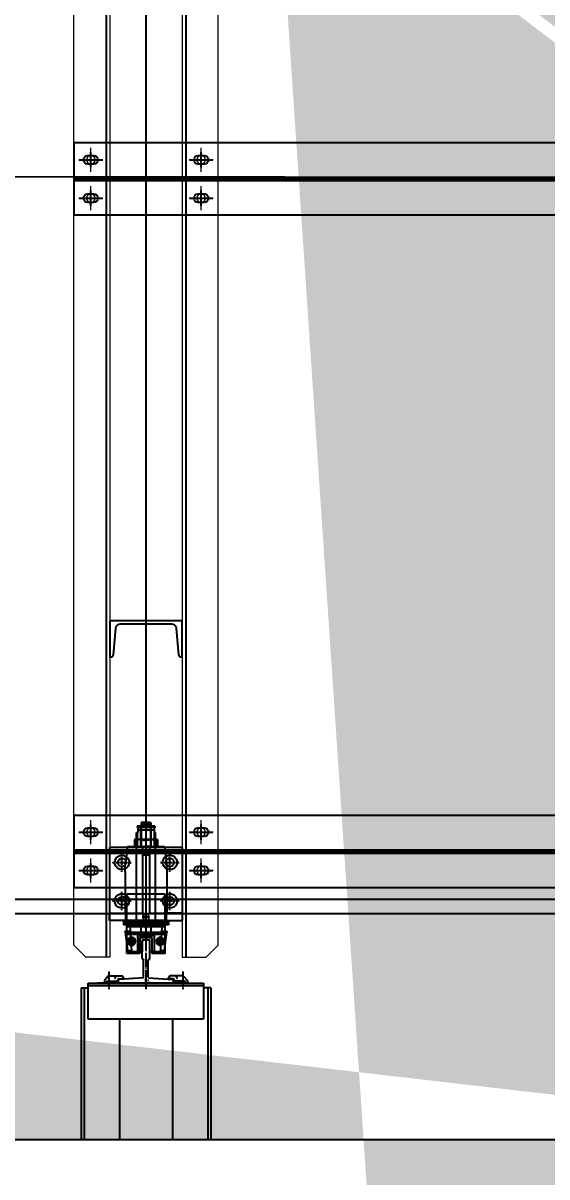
# Model space of a CAD drawing. Header units: millimetres. Extents: x 2370 to 266135, y -585395 to 33485.
# Drawn here: x 102355 to 104537, y 10693 to 15498 of the extents above; entities that cross this region are included whole.
import ezdxf
from ezdxf.lldxf.tags import DXFTag

# ---------------------------------------------------------------- set-up
doc = ezdxf.new("R2010")
doc.units = ezdxf.units.MM
for name, pattern in [('CEN', [35, 30, -2, 1, -2]), ('DASHDOT', [18.5, 12, -3, 0.5, -3]), ('DASHSPACE', [30, 12, -18])]:
    doc.linetypes.add(name, pattern=pattern)
doc.layers.add('0해치', color=253, linetype='Continuous', lineweight=9)
for name, color, linetype in [('1', 1, 'CENTER2'), ('15', 15, 'Continuous'), ('2', 1, 'CENTER'), ('CEN', 1, 'CEN'), ('지상3층 평면도$0$A-ST-CONC', 2, 'Continuous'), ('히든선', 2, 'HIDDEN')]:
    doc.layers.add(name, color=color, linetype=linetype)
doc.styles.get("Standard").update_dxf_attribs({"font": 'NanumGothicBold.ttf'})
tags = doc.linetypes.add('CENTER', pattern=[2, 1.25, -0.25, 0.25, -0.25]).pattern_tags.tags
tags[10:11] = [DXFTag(74, 4), DXFTag(75, 0), DXFTag(340, '0'), DXFTag(46, 1.0), DXFTag(50, 0.0), DXFTag(44, 0.0), DXFTag(45, 0.0)]
tags[8:9] = [DXFTag(74, 4), DXFTag(75, 0), DXFTag(340, '0'), DXFTag(46, 1.0), DXFTag(50, 0.0), DXFTag(44, 0.0), DXFTag(45, 0.0)]
tags[6:7] = [DXFTag(74, 4), DXFTag(75, 0), DXFTag(340, '0'), DXFTag(46, 1.0), DXFTag(50, 0.0), DXFTag(44, 0.0), DXFTag(45, 0.0)]
tags[4:5] = [DXFTag(74, 4), DXFTag(75, 0), DXFTag(340, '0'), DXFTag(46, 1.0), DXFTag(50, 0.0), DXFTag(44, 0.0), DXFTag(45, 0.0)]
tags = doc.linetypes.add('CENTER2', pattern=[1.125, 0.75, -0.125, 0.125, -0.125]).pattern_tags.tags
tags[10:11] = [DXFTag(74, 4), DXFTag(75, 0), DXFTag(340, '0'), DXFTag(46, 1.0), DXFTag(50, 0.0), DXFTag(44, 0.0), DXFTag(45, 0.0)]
tags[8:9] = [DXFTag(74, 4), DXFTag(75, 0), DXFTag(340, '0'), DXFTag(46, 1.0), DXFTag(50, 0.0), DXFTag(44, 0.0), DXFTag(45, 0.0)]
tags[6:7] = [DXFTag(74, 4), DXFTag(75, 0), DXFTag(340, '0'), DXFTag(46, 1.0), DXFTag(50, 0.0), DXFTag(44, 0.0), DXFTag(45, 0.0)]
tags[4:5] = [DXFTag(74, 4), DXFTag(75, 0), DXFTag(340, '0'), DXFTag(46, 1.0), DXFTag(50, 0.0), DXFTag(44, 0.0), DXFTag(45, 0.0)]
tags = doc.linetypes.add('DASHED', pattern=[0.75, 0.5, -0.25]).pattern_tags.tags
tags[6:7] = [DXFTag(74, 4), DXFTag(75, 0), DXFTag(340, '0'), DXFTag(46, 1.0), DXFTag(50, 0.0), DXFTag(44, 0.0), DXFTag(45, 0.0)]
tags[4:5] = [DXFTag(74, 4), DXFTag(75, 0), DXFTag(340, '0'), DXFTag(46, 1.0), DXFTag(50, 0.0), DXFTag(44, 0.0), DXFTag(45, 0.0)]
tags = doc.linetypes.add('HIDDEN', pattern=[0.375, 0.25, -0.125]).pattern_tags.tags
tags[6:7] = [DXFTag(74, 4), DXFTag(75, 0), DXFTag(340, '0'), DXFTag(46, 1.0), DXFTag(50, 0.0), DXFTag(44, 0.0), DXFTag(45, 0.0)]
tags[4:5] = [DXFTag(74, 4), DXFTag(75, 0), DXFTag(340, '0'), DXFTag(46, 1.0), DXFTag(50, 0.0), DXFTag(44, 0.0), DXFTag(45, 0.0)]
doc.dimstyles.new('DIM-A-002-평면', dxfattribs={"dimscale": 230, "dimtxt": 1, "dimasz": 0.4, "dimexe": 0.2, "dimexo": 0.3, "dimgap": 0.4, "dimtad": 1, "dimdec": 0, "dimtxsty": 'Standard', "dimcen": 0, "dimclrd": 15, "dimclre": 15, "dimclrt": 3, "dimadec": 0, "dimazin": 0, "dimtfac": 1, "dimtix": 1, "dimtmove": 0, "dimatfit": 0, "dimfxl": 1, "dimarcsym": 0})

# ---------------------------------------------------------------- blocks, each defined once
blk = doc.blocks.new('R1823')
for p, q in [((-8, 51), (-8, 88)), ((7, 89), (-7, 89)), ((8, 51), (8, 88)), ((-4.8, 12.4), (-4.8, 47.7)), ((4.7, 12.4), (4.7, 47.7)), ((-86.5, 3.9), (-86.5, 0)), ((-78.4, 14), (-85.8, 5.9)), ((-82.5, 1), (-82.5, 0)), ((-79.5, 4), (-60.5, 4)), ((-76.2, 15), (-51.4, 15)), ((-63.5, 13), (-63.5, 11.9)), ((-58.5, 7), (-58.5, 6)), ((-58.5, 5.6), (-58.5, 5.7)), ((-57, 0), (-57, 5.7)), ((-56.5, 9), (-46.4, 9)), ((-6.1, 10.9), (-55.6, 7.2)), ((-46.4, 10), (-46.4, 9)), ((6.1, 10.9), (55.6, 7.2)), ((46.4, 10), (46.4, 9)), ((56.5, 9), (46.4, 9)), ((76.2, 15), (51.4, 15)), ((57, 0), (57, 5.7)), ((58.5, 7), (58.5, 6)), ((58.5, 5.6), (58.5, 5.7)), ((79.5, 4), (60.5, 4)), ((63.5, 13), (63.5, 11.9)), ((78.4, 14), (85.8, 5.9)), ((82.5, 1), (82.5, 0)), ((86.5, 3.9), (86.5, 0)), ((-88.2, 0), (-100.3, 0)), ((88.2, 0), (-88.2, 0)), ((88.2, 0), (100.3, 0))]:
    blk.add_line(p, q)
for centre, radius, start, end in [((-7, 88), 1, 90, 180), ((7, 88), 1, 0, 90), ((-6.4, 51), 1.62, 180, 270), ((-6.4, 47.7), 1.62, 0, 90), ((6.4, 47.7), 1.62, 90, 180), ((6.4, 51), 1.62, 270, 0), ((-83.5, 3.9), 3.01, 138.0128, 180), ((-79.5, 1), 3.01, 90, 180), ((-76.2, 12), 3.01, 90, 138.0128), ((-65.5, 11.9), 2.01, 270, 0), ((-61.5, 13), 2.01, 90, 180), ((-60.5, 6), 2.01, 270, 0), ((-56.5, 7), 2.01, 90, 180), ((-55.5, 5.7), 1.5, 95.5055, 180), ((-51.4, 12), 3.01, 0, 90), ((-48.4, 10), 2.01, 0, 90), ((-6.3, 12.4), 1.5, 275.5055, 0), ((6.3, 12.4), 1.5, 180, 264.4945), ((48.4, 10), 2.01, 90, 180), ((51.4, 12), 3.01, 90, 180), ((55.5, 5.7), 1.5, 0, 84.4945), ((56.5, 7), 2.01, 0, 90), ((60.5, 6), 2.01, 180, 270), ((61.5, 13), 2.01, 0, 90), ((65.5, 11.9), 2.01, 180, 270), ((76.2, 12), 3.01, 41.9872, 90), ((79.5, 1), 3.01, 0, 90), ((83.5, 3.9), 3.01, 0, 41.9872)]:
    blk.add_arc(centre, radius, start, end)
at = {"layer": 'CEN'}
for p, q in [((0, 97.1), (0, -13)), ((-77, 24), (-77, -13)), ((77, 24), (77, -13))]:
    blk.add_line(p, q, dxfattribs=at)
at = {"layer": '1', "insert": (-4.5, 8), "char_height": 5, "width": 6.052, "attachment_point": 1}
blk.add_mtext('18K', dxfattribs=at)
blk = doc.blocks.new('43242342')
at = {"color": 1, "linetype": 'CENTER2', "lineweight": 18}
for p, q in [((17347.2, 134586.7), (17347.2, 134636.7)), ((17577.2, 134586.7), (17577.2, 134636.7)), ((17322.2, 134611.7), (17372.2, 134611.7)), ((17602.2, 134611.7), (17552.2, 134611.7)), ((17347.2, 134506.7), (17347.2, 134556.7)), ((17577.2, 134506.7), (17577.2, 134556.7)), ((17322.2, 134531.7), (17372.2, 134531.7)), ((17602.2, 134531.7), (17552.2, 134531.7)), ((17347.2, 133186.7), (17347.2, 133236.7)), ((17577.2, 133186.7), (17577.2, 133236.7)), ((17322.2, 133211.7), (17372.2, 133211.7)), ((17602.2, 133211.7), (17552.2, 133211.7)), ((17347.2, 133106.7), (17347.2, 133156.7)), ((17577.2, 133106.7), (17577.2, 133156.7)), ((17322.2, 133131.7), (17372.2, 133131.7)), ((17602.2, 133131.7), (17552.2, 133131.7))]:
    blk.add_line(p, q, dxfattribs=at)
at = {"lineweight": 18}
for points in [[(17387.2, 136191.7), (17387.2, 132951.7), (17337.2, 132951.7), (17312.2, 132976.7), (17312.2, 136166.7), (17337.2, 136191.7)], [(17537.2, 136191.7), (17537.2, 132951.7), (17587.2, 132951.7), (17612.2, 132976.7), (17612.2, 136166.7), (17587.2, 136191.7)]]:
    blk.add_lwpolyline(points, close=True, dxfattribs=at)
blk.add_lwpolyline([(17537.2, 133651.7), (17537.2, 133576.7), (17534.8, 133576.7, -0.388879), (17529.8, 133581.2), (17525, 133636, 0.388879), (17515.1, 133645.2), (17409.4, 133645.2, 0.388879), (17399.4, 133636), (17394.6, 133581.2, -0.388879), (17389.6, 133576.7), (17387.2, 133576.7), (17387.2, 133651.7), (17537.2, 133651.7)], format="xyb")
for centre in [(17347.2, 134611.7), (17577.2, 134611.7), (17347.2, 134531.7), (17577.2, 134531.7), (17347.2, 133211.7), (17577.2, 133211.7), (17347.2, 133131.7), (17577.2, 133131.7)]:
    blk.add_circle(centre, 9, dxfattribs=at)
at = {"layer": '히든선'}
for p, q in [((17379.2, 136191.7), (17379.2, 132951.7)), ((17545.2, 136191.7), (17545.2, 132951.7))]:
    blk.add_line(p, q, dxfattribs=at)
blk = doc.blocks.new('w3')
blk.add_lwpolyline([(87947.5, -10626.3), (90347.5, -10626.3), (90347.5, -10776.3), (87947.5, -10776.3)], close=True)
for points in [[(87988.5, -10652.3), (87976.5, -10652.3, 1), (87976.5, -10670.3), (87988.5, -10670.3, 1)], [(88218.5, -10652.3), (88206.5, -10652.3, 1), (88206.5, -10670.3), (88218.5, -10670.3, 1)], [(90076.5, -10652.3), (90088.5, -10652.3, -1), (90088.5, -10670.3), (90076.5, -10670.3, -1)], [(90306.5, -10652.3), (90318.5, -10652.3, -1), (90318.5, -10670.3), (90306.5, -10670.3, -1)], [(87988.5, -10732.3), (87976.5, -10732.3, 1), (87976.5, -10750.3), (87988.5, -10750.3, 1)], [(88218.5, -10732.3), (88206.5, -10732.3, 1), (88206.5, -10750.3), (88218.5, -10750.3, 1)], [(90076.5, -10732.3), (90088.5, -10732.3, -1), (90088.5, -10750.3), (90076.5, -10750.3, -1)], [(90306.5, -10732.3), (90318.5, -10732.3, -1), (90318.5, -10750.3), (90306.5, -10750.3, -1)]]:
    blk.add_lwpolyline(points, format="xyb", close=True)
at = {"layer": '1'}
for p, q in [((87958.4, -10661.3), (88006.7, -10661.3)), ((87982.5, -10645.6), (87982.5, -10677.1)), ((88188.4, -10661.3), (88236.7, -10661.3)), ((88212.5, -10645.6), (88212.5, -10677.1)), ((90106.7, -10661.3), (90058.4, -10661.3)), ((90082.5, -10645.6), (90082.5, -10677.1)), ((90336.7, -10661.3), (90288.4, -10661.3)), ((90312.5, -10645.6), (90312.5, -10677.1)), ((87947.5, -10701.3), (90347.5, -10701.3)), ((87982.5, -10725.6), (87982.5, -10757.1)), ((88212.5, -10725.6), (88212.5, -10757.1)), ((90082.5, -10725.6), (90082.5, -10757.1)), ((90312.5, -10725.6), (90312.5, -10757.1)), ((87958.4, -10741.3), (88006.7, -10741.3)), ((88188.4, -10741.3), (88236.7, -10741.3)), ((90106.7, -10741.3), (90058.4, -10741.3)), ((90336.7, -10741.3), (90288.4, -10741.3))]:
    blk.add_line(p, q, dxfattribs=at)
at = {"layer": '2'}
for p, q in [((87947.5, -10697.8), (90347.5, -10697.8)), ((87947.5, -10704.8), (90347.5, -10704.8))]:
    blk.add_line(p, q, dxfattribs=at)
blk = doc.blocks.new('5')
at = {"color": 4}
for p, q in [((20992.4, -152440.8), (21129.4, -152440.8)), ((21129.4, -152592.8), (20992.4, -152592.8))]:
    blk.add_line(p, q, dxfattribs=at)
at = {"color": 4, "ltscale": 0.186874}
blk.add_line((20992.4, -152478.2), (20992.4, -152440.8), dxfattribs=at)
at = {"color": 1, "linetype": 'DASHDOT', "ltscale": 0.195}
for p, q in [((21023.9, -152447.3), (21023.9, -152486.3)), ((21103.9, -152447.3), (21103.9, -152486.3)), ((21043.4, -152466.8), (21004.4, -152466.8)), ((21123.4, -152466.8), (21084.4, -152466.8)), ((21023.9, -152547.3), (21023.9, -152586.3)), ((21103.9, -152547.3), (21103.9, -152586.3)), ((21043.4, -152566.8), (21004.4, -152566.8)), ((21123.4, -152566.8), (21084.4, -152566.8))]:
    blk.add_line(p, q, dxfattribs=at)
at = {"color": 4, "ltscale": 0.168319}
for p, q in [((21129.4, -152440.8), (21129.4, -152474.5)), ((21144.4, -152474.5), (21144.4, -152440.8)), ((21129.4, -152592.8), (21129.4, -152559.2)), ((21144.4, -152559.2), (21144.4, -152592.8))]:
    blk.add_line(p, q, dxfattribs=at)
at = {"color": 4, "ltscale": 0.075}
for p, q in [((21144.4, -152440.8), (21129.4, -152440.8)), ((21129.4, -152474.5), (21144.4, -152474.5)), ((21129.4, -152474.5), (21144.4, -152474.5)), ((20976.4, -152496.8), (20961.4, -152496.8)), ((20976.4, -152498.8), (20961.4, -152498.8)), ((20976.4, -152534.8), (20961.4, -152534.8)), ((20976.4, -152536.8), (20961.4, -152536.8)), ((21129.4, -152559.2), (21144.4, -152559.2)), ((21129.4, -152559.2), (21144.4, -152559.2)), ((21144.4, -152592.8), (21129.4, -152592.8))]:
    blk.add_line(p, q, dxfattribs=at)
at = {"color": 4, "ltscale": 0.139299}
for p, q in [((20991.4, -152478.3), (21019, -152474.9)), ((20991.4, -152555.3), (21019, -152558.8))]:
    blk.add_line(p, q, dxfattribs=at)
at = {"color": 4, "ltscale": 0.284789}
blk.add_line((20991.4, -152535.3), (20991.4, -152478.3), dxfattribs=at)
at = {"color": 4, "linetype": 'DASHED', "ltscale": 0.155626}
blk.add_line((20992.4, -152509.3), (20992.4, -152478.2), dxfattribs=at)
at = {"color": 4, "ltscale": 0.427742}
for p, q in [((21043.8, -152473.3), (21129.4, -152473.3)), ((21043.8, -152560.3), (21129.4, -152560.3))]:
    blk.add_line(p, q, dxfattribs=at)
at = {"color": 4, "ltscale": 0.4}
for p, q in [((21089.9, -152556.8), (21089.9, -152476.8)), ((21173.7, -152556.8), (21173.7, -152476.8))]:
    blk.add_line(p, q, dxfattribs=at)
at = {"color": 4, "ltscale": 0.419}
for p, q in [((21173.7, -152476.8), (21089.9, -152476.8)), ((21173.7, -152556.8), (21089.9, -152556.8))]:
    blk.add_line(p, q, dxfattribs=at)
at = {"color": 4, "linetype": 'DASHED', "ltscale": 0.113225}
for p, q in [((21129.4, -152473.3), (21129.4, -152496)), ((21144.4, -152496), (21144.4, -152473.3))]:
    blk.add_line(p, q, dxfattribs=at)
at = {"color": 4, "ltscale": 6.10352e-06}
for p, q in [((21129.4, -152474.5), (21129.4, -152474.5)), ((21144.4, -152474.5), (21144.4, -152474.5)), ((21129.4, -152559.2), (21129.4, -152559.2)), ((21144.4, -152559.2), (21144.4, -152559.2))]:
    blk.add_line(p, q, dxfattribs=at)
at = {"color": 4, "ltscale": 0.01}
for p, q in [((21144.4, -152473.3), (21146.4, -152473.3)), ((21144.4, -152560.3), (21146.4, -152560.3))]:
    blk.add_line(p, q, dxfattribs=at)
at = {"color": 4, "ltscale": 0.0075}
for p, q in [((21146.4, -152469.8), (21147.9, -152469.8)), ((21147.9, -152469.8), (21149.4, -152469.8)), ((21149.4, -152469.8), (21150.9, -152469.8)), ((21150.9, -152469.8), (21152.4, -152469.8)), ((21152.4, -152469.8), (21153.9, -152469.8)), ((21146.4, -152563.8), (21147.9, -152563.8)), ((21147.9, -152563.8), (21149.4, -152563.8)), ((21149.4, -152563.8), (21150.9, -152563.8)), ((21150.9, -152563.8), (21152.4, -152563.8)), ((21152.4, -152563.8), (21153.9, -152563.8))]:
    blk.add_line(p, q, dxfattribs=at)
at = {"color": 4, "ltscale": 0.035}
for p, q in [((21146.4, -152476.8), (21146.4, -152469.8)), ((21147.9, -152476.8), (21147.9, -152469.8)), ((21147.9, -152476.8), (21147.9, -152469.8)), ((21149.4, -152476.8), (21149.4, -152469.8)), ((21149.4, -152476.8), (21149.4, -152469.8)), ((21150.9, -152476.8), (21150.9, -152469.8)), ((21150.9, -152476.8), (21150.9, -152469.8)), ((21152.4, -152476.8), (21152.4, -152469.8)), ((21152.4, -152476.8), (21152.4, -152469.8)), ((21153.9, -152476.8), (21153.9, -152469.8)), ((20941.4, -152506.8), (20948.4, -152506.8)), ((20941.4, -152526.8), (20948.4, -152526.8)), ((21146.4, -152563.8), (21146.4, -152556.8)), ((21147.9, -152563.8), (21147.9, -152556.8)), ((21147.9, -152563.8), (21147.9, -152556.8)), ((21149.4, -152563.8), (21149.4, -152556.8)), ((21149.4, -152563.8), (21149.4, -152556.8)), ((21150.9, -152563.8), (21150.9, -152556.8)), ((21150.9, -152563.8), (21150.9, -152556.8)), ((21152.4, -152563.8), (21152.4, -152556.8)), ((21152.4, -152563.8), (21152.4, -152556.8)), ((21153.9, -152563.8), (21153.9, -152556.8))]:
    blk.add_line(p, q, dxfattribs=at)
at = {"color": 4, "ltscale": 0.0175}
for p, q in [((21146.4, -152476.8), (21146.4, -152473.3)), ((21168.9, -152473.3), (21168.9, -152476.8)), ((21146.4, -152560.3), (21146.4, -152556.8)), ((21168.9, -152556.8), (21168.9, -152560.3))]:
    blk.add_line(p, q, dxfattribs=at)
at = {"color": 4, "linetype": 'DASHED', "ltscale": 0.17}
for p, q in [((21146.4, -152510.8), (21146.4, -152476.8)), ((21146.4, -152510.8), (21146.4, -152476.8)), ((21147.9, -152510.8), (21147.9, -152476.8)), ((21147.9, -152510.8), (21147.9, -152476.8)), ((21149.4, -152510.8), (21149.4, -152476.8)), ((21149.4, -152510.8), (21149.4, -152476.8)), ((21150.9, -152510.8), (21150.9, -152476.8)), ((21150.9, -152510.8), (21150.9, -152476.8)), ((21152.4, -152510.8), (21152.4, -152476.8)), ((21152.4, -152510.8), (21152.4, -152476.8)), ((21175.9, -152499.8), (21209.9, -152499.8)), ((21175.9, -152499.8), (21175.9, -152533.8)), ((21209.9, -152499.8), (21175.9, -152499.8)), ((21175.9, -152499.8), (21175.9, -152533.8)), ((21146.4, -152556.8), (21146.4, -152522.8)), ((21147.9, -152556.8), (21147.9, -152522.8)), ((21147.9, -152556.8), (21147.9, -152522.8)), ((21149.4, -152556.8), (21149.4, -152522.8)), ((21149.4, -152556.8), (21149.4, -152522.8)), ((21150.9, -152556.8), (21150.9, -152522.8)), ((21150.9, -152556.8), (21150.9, -152522.8)), ((21152.4, -152556.8), (21152.4, -152522.8)), ((21152.4, -152556.8), (21152.4, -152522.8)), ((21175.9, -152533.8), (21209.9, -152533.8)), ((21175.9, -152533.8), (21209.9, -152533.8))]:
    blk.add_line(p, q, dxfattribs=at)
at = {"color": 4, "linetype": 'DASHED', "ltscale": 0.170419}
for p, q in [((21153.9, -152510.9), (21153.9, -152476.8)), ((21153.9, -152556.8), (21153.9, -152522.8))]:
    blk.add_line(p, q, dxfattribs=at)
at = {"color": 4, "linetype": 'DASHED', "ltscale": 0.001619}
for p, q in [((21153.9, -152483.3), (21154.2, -152483.4)), ((21153.9, -152550.3), (21154.2, -152550.3))]:
    blk.add_line(p, q, dxfattribs=at)
at = {"color": 4, "linetype": 'DASHED', "ltscale": 0.13792}
for p, q in [((21153.9, -152510.9), (21153.9, -152483.3)), ((21153.9, -152550.3), (21153.9, -152522.8))]:
    blk.add_line(p, q, dxfattribs=at)
at = {"color": 4, "linetype": 'DASHED', "ltscale": 0.063295}
for p, q in [((21154.2, -152483.4), (21166.9, -152484.2)), ((21154.2, -152550.3), (21166.9, -152549.5))]:
    blk.add_line(p, q, dxfattribs=at)
at = {"color": 4, "linetype": 'DASHED', "ltscale": 0.4}
for p, q in [((21157.9, -152556.8), (21157.9, -152476.8)), ((21168.9, -152476.8), (21168.9, -152556.8)), ((21169.9, -152556.8), (21169.9, -152476.8))]:
    blk.add_line(p, q, dxfattribs=at)
at = {"color": 4, "ltscale": 0.018843}
blk.add_line((21166.9, -152473.1), (21166.9, -152476.8), dxfattribs=at)
at = {"color": 4, "ltscale": 0.010301}
for p, q in [((21166.9, -152473.1), (21168.9, -152473.3)), ((21166.9, -152560.6), (21168.9, -152560.3))]:
    blk.add_line(p, q, dxfattribs=at)
at = {"color": 4, "ltscale": 0.018844}
for p, q in [((21166.9, -152473.1), (21166.9, -152476.8)), ((21166.9, -152556.8), (21166.9, -152560.6))]:
    blk.add_line(p, q, dxfattribs=at)
at = {"color": 4, "linetype": 'DASHED', "ltscale": 0.03655}
blk.add_line((21166.9, -152476.8), (21166.9, -152484.2), dxfattribs=at)
at = {"color": 4, "linetype": 'DASHED', "ltscale": 0.036549}
for p, q in [((21166.9, -152476.8), (21166.9, -152484.2)), ((21166.9, -152549.5), (21166.9, -152556.8)), ((21166.9, -152549.5), (21166.9, -152556.8))]:
    blk.add_line(p, q, dxfattribs=at)
at = {"color": 4, "linetype": 'DASHED', "ltscale": 0.092508}
for p, q in [((21166.9, -152484.2), (21185.3, -152485.3)), ((21166.9, -152549.5), (21185.3, -152548.4))]:
    blk.add_line(p, q, dxfattribs=at)
at = {"color": 4, "linetype": 'DASHED', "ltscale": 0.435}
blk.add_line((21168.9, -152473.3), (21168.9, -152560.3), dxfattribs=at)
at = {"color": 4, "ltscale": 0.134146}
blk.add_line((21168.9, -152473.3), (21195.5, -152476.8), dxfattribs=at)
at = {"color": 4, "ltscale": 0.2}
for p, q in [((21213.7, -152476.8), (21173.7, -152476.8)), ((21213.7, -152556.8), (21173.7, -152556.8))]:
    blk.add_line(p, q, dxfattribs=at)
at = {"color": 4, "ltscale": 0.04}
for p, q in [((21183.9, -152479.9), (21179.9, -152486.8)), ((21183.9, -152479.9), (21191.9, -152479.9)), ((21191.9, -152479.9), (21195.9, -152486.8)), ((21183.9, -152493.8), (21179.9, -152486.8)), ((21183.9, -152493.8), (21191.9, -152493.8)), ((21191.9, -152493.8), (21195.9, -152486.8)), ((21183.9, -152539.9), (21179.9, -152546.8)), ((21183.9, -152553.8), (21179.9, -152546.8)), ((21183.9, -152539.9), (21191.9, -152539.9)), ((21183.9, -152553.8), (21191.9, -152553.8)), ((21191.9, -152539.9), (21195.9, -152546.8)), ((21191.9, -152553.8), (21195.9, -152546.8))]:
    blk.add_line(p, q, dxfattribs=at)
at = {"color": 4, "linetype": 'DASHED', "ltscale": 0.01}
for p, q in [((21181.4, -152485.1), (21181.3, -152487.1)), ((21186.9, -152481.8), (21188.9, -152481.8)), ((21194.4, -152485.9), (21194.3, -152487.9)), ((21184.1, -152490.2), (21186.1, -152490.4)), ((21188.9, -152491.8), (21186.9, -152491.8)), ((21189.1, -152490.6), (21191.1, -152490.7)), ((21181.4, -152548.6), (21181.3, -152546.6)), ((21184.1, -152543.4), (21186.1, -152543.3)), ((21188.9, -152541.8), (21186.9, -152541.8)), ((21186.9, -152551.8), (21188.9, -152551.8)), ((21189.1, -152543.1), (21191.1, -152543)), ((21194.4, -152547.8), (21194.3, -152545.8))]:
    blk.add_line(p, q, dxfattribs=at)
at = {"color": 4, "linetype": 'DASHED', "ltscale": 0.009567}
for p, q in [((21184.5, -152485.3), (21186.4, -152485.4)), ((21186.4, -152548.3), (21184.5, -152548.4))]:
    blk.add_line(p, q, dxfattribs=at)
at = {"color": 4, "linetype": 'DASHED', "ltscale": 0.015}
for p, q in [((21189.4, -152485.6), (21186.4, -152485.4)), ((20948.4, -152506.3), (20951.4, -152506.3)), ((21189.1, -152490.6), (21186.1, -152490.4)), ((20943.9, -152511.1), (20946.9, -152511.1)), ((20946.9, -152514.3), (20943.9, -152514.3)), ((20943.9, -152516.8), (20946.9, -152516.8)), ((20943.9, -152516.8), (20946.9, -152516.8)), ((20946.9, -152519.3), (20943.9, -152519.3)), ((20943.9, -152522.6), (20946.9, -152522.6)), ((20948.4, -152527.3), (20951.4, -152527.3)), ((21189.1, -152543.1), (21186.1, -152543.3)), ((21189.4, -152548.1), (21186.4, -152548.3))]:
    blk.add_line(p, q, dxfattribs=at)
at = {"color": 4, "linetype": 'DASHDOT', "ltscale": 0.065}
for p, q in [((21186.9, -152480.3), (21186.9, -152493.3)), ((21188.9, -152480.3), (21188.9, -152493.3)), ((21193.4, -152486.8), (21180.4, -152486.8)), ((21195.4, -152486.8), (21182.4, -152486.8)), ((21193.4, -152546.8), (21180.4, -152546.8)), ((21195.4, -152546.8), (21182.4, -152546.8)), ((21186.9, -152540.3), (21186.9, -152553.3)), ((21188.9, -152540.3), (21188.9, -152553.3))]:
    blk.add_line(p, q, dxfattribs=at)
at = {"color": 4, "linetype": 'DASHDOT', "ltscale": 0.039}
for p, q in [((21187.9, -152482.9), (21187.9, -152490.7)), ((21191.8, -152486.8), (21184, -152486.8)), ((21191.8, -152546.8), (21184, -152546.8)), ((21187.9, -152542.9), (21187.9, -152550.7))]:
    blk.add_line(p, q, dxfattribs=at)
at = {"color": 4, "linetype": 'DASHED', "ltscale": 0.006053}
for p, q in [((21189.4, -152485.6), (21190.6, -152485.6)), ((21190.6, -152548), (21189.4, -152548.1))]:
    blk.add_line(p, q, dxfattribs=at)
at = {"color": 4, "linetype": 'DASHED', "ltscale": 0.081418}
for p, q in [((21190.6, -152485.6), (21206.9, -152486.7)), ((21190.6, -152548), (21206.9, -152547))]:
    blk.add_line(p, q, dxfattribs=at)
at = {"color": 4, "linetype": 'DASHED', "ltscale": 0.057491}
for p, q in [((21195.5, -152476.8), (21206.9, -152478.3)), ((21206.9, -152555.3), (21195.5, -152556.8))]:
    blk.add_line(p, q, dxfattribs=at)
at = {"color": 4, "linetype": 'DASHED', "ltscale": 0.041562}
for p, q in [((21206.9, -152478.3), (21206.9, -152486.7)), ((21206.9, -152547), (21206.9, -152555.3))]:
    blk.add_line(p, q, dxfattribs=at)
at = {"color": 4, "linetype": 'DASHED', "ltscale": 0.1375}
for p, q in [((21209.9, -152504.3), (21209.9, -152476.8)), ((21209.9, -152556.8), (21209.9, -152529.3))]:
    blk.add_line(p, q, dxfattribs=at)
at = {"color": 4, "ltscale": 0.1375}
for p, q in [((21213.7, -152504.3), (21213.7, -152476.8)), ((21213.7, -152556.8), (21213.7, -152529.3))]:
    blk.add_line(p, q, dxfattribs=at)
at = {"color": 4, "ltscale": 0.007071}
for p, q in [((20940.4, -152507.8), (20941.4, -152506.8)), ((20940.4, -152525.8), (20941.4, -152526.8))]:
    blk.add_line(p, q, dxfattribs=at)
at = {"color": 4, "ltscale": 0.066574}
blk.add_line((20940.4, -152521.2), (20940.4, -152507.8), dxfattribs=at)
at = {"color": 4, "linetype": 'DASHED', "ltscale": 0.026029}
for p, q in [((20941.4, -152512.1), (20941.4, -152506.8)), ((20991.4, -152526.8), (20991.4, -152521.6))]:
    blk.add_line(p, q, dxfattribs=at)
at = {"color": 4, "ltscale": 0.073971}
blk.add_line((20941.4, -152521.6), (20941.4, -152506.8), dxfattribs=at)
at = {"color": 4, "ltscale": 0.015}
for p, q in [((20948.4, -152498.3), (20951.4, -152498.3)), ((20961.4, -152496.8), (20961.4, -152499.8)), ((20961.4, -152533.8), (20961.4, -152536.8)), ((20948.4, -152535.3), (20951.4, -152535.3))]:
    blk.add_line(p, q, dxfattribs=at)
at = {"color": 4, "ltscale": 0.185}
for p, q in [((20948.4, -152535.3), (20948.4, -152498.3)), ((20951.4, -152535.3), (20951.4, -152498.3))]:
    blk.add_line(p, q, dxfattribs=at)
at = {"color": 4, "linetype": 'DASHED', "ltscale": 0.215}
for p, q in [((20948.4, -152506.8), (20991.4, -152506.8)), ((20948.4, -152526.8), (20991.4, -152526.8))]:
    blk.add_line(p, q, dxfattribs=at)
at = {"color": 4, "ltscale": 0.17}
for p, q in [((20951.4, -152533.8), (20951.4, -152499.8)), ((20956.4, -152533.8), (20956.4, -152499.8))]:
    blk.add_line(p, q, dxfattribs=at)
at = {"color": 4, "ltscale": 0.05}
for p, q in [((20951.4, -152499.8), (20961.4, -152499.8)), ((20951.4, -152533.8), (20961.4, -152533.8))]:
    blk.add_line(p, q, dxfattribs=at)
at = {"color": 4, "linetype": 'DASHED', "ltscale": 0.2}
for p, q in [((20991.4, -152506.3), (20951.4, -152506.3)), ((20991.4, -152536.8), (20991.4, -152496.8)), ((20991.4, -152527.3), (20951.4, -152527.3))]:
    blk.add_line(p, q, dxfattribs=at)
at = {"color": 4, "linetype": 'DASHED', "ltscale": 0.006017}
for p, q in [((20956.4, -152501), (20956.4, -152499.8)), ((20956.4, -152533.8), (20956.4, -152532.6))]:
    blk.add_line(p, q, dxfattribs=at)
at = {"color": 4, "linetype": 'DASHED', "ltscale": 0.163982}
for p, q in [((20956.4, -152532.6), (20956.4, -152499.8)), ((20956.4, -152533.8), (20956.4, -152501))]:
    blk.add_line(p, q, dxfattribs=at)
at = {"color": 4, "linetype": 'DASHED', "ltscale": 0.15}
for p, q in [((20961.4, -152498.8), (20991.4, -152498.8)), ((20961.4, -152534.8), (20991.4, -152534.8))]:
    blk.add_line(p, q, dxfattribs=at)
at = {"color": 4, "ltscale": 0.010636}
for p, q in [((20976.4, -152493), (20978.5, -152493)), ((20989.3, -152493), (20991.4, -152493)), ((20976.4, -152540.7), (20978.5, -152540.7)), ((20989.3, -152540.7), (20991.4, -152540.7))]:
    blk.add_line(p, q, dxfattribs=at)
at = {"color": 4, "ltscale": 0.059539}
for p, q in [((20976.4, -152504.9), (20976.4, -152493)), ((20991.4, -152504.9), (20991.4, -152493)), ((20976.4, -152540.7), (20976.4, -152528.8)), ((20991.4, -152540.7), (20991.4, -152528.8))]:
    blk.add_line(p, q, dxfattribs=at)
at = {"color": 4, "linetype": 'DASHED', "ltscale": 0.075}
for p, q in [((20976.4, -152496.8), (20991.4, -152496.8)), ((20991.4, -152496.8), (20976.4, -152496.8)), ((20976.4, -152497.8), (20991.4, -152497.8)), ((20991.4, -152498.8), (20976.4, -152498.8)), ((20992.4, -152524.3), (20992.4, -152509.3)), ((20991.4, -152534.8), (20976.4, -152534.8)), ((20976.4, -152535.8), (20991.4, -152535.8)), ((20976.4, -152536.8), (20991.4, -152536.8)), ((20991.4, -152536.8), (20976.4, -152536.8))]:
    blk.add_line(p, q, dxfattribs=at)
at = {"color": 4, "ltscale": 0.119079}
for p, q in [((20976.4, -152528.8), (20976.4, -152504.9)), ((20991.4, -152528.8), (20991.4, -152504.9))]:
    blk.add_line(p, q, dxfattribs=at)
at = {"color": 4, "ltscale": 0.053729}
for p, q in [((20978.5, -152493), (20989.3, -152493)), ((20978.5, -152516.8), (20989.3, -152516.8)), ((20978.5, -152540.7), (20989.3, -152540.7))]:
    blk.add_line(p, q, dxfattribs=at)
at = {"color": 4, "linetype": 'DASHED', "ltscale": 0.073971}
for p, q in [((20991.4, -152521.6), (20991.4, -152506.8)), ((20941.4, -152526.8), (20941.4, -152512.1))]:
    blk.add_line(p, q, dxfattribs=at)
at = {"color": 4, "linetype": 'DASHED'}
for p, q in [((21144.4, -152496.8), (20992.4, -152496.8)), ((21144.4, -152536.8), (20992.4, -152536.8))]:
    blk.add_line(p, q, dxfattribs=at)
at = {"color": 4, "linetype": 'DASHED', "ltscale": 0.0777}
for p, q in [((20992.4, -152509.3), (21007.9, -152509.3)), ((20992.4, -152524.3), (21007.9, -152524.3))]:
    blk.add_line(p, q, dxfattribs=at)
at = {"color": 4, "linetype": 'DASHED', "ltscale": 0.055523}
for p, q in [((21007.9, -152509.3), (21019, -152509.3)), ((21007.9, -152524.3), (21019, -152524.3))]:
    blk.add_line(p, q, dxfattribs=at)
at = {"color": 4, "linetype": 'DASHED', "ltscale": 0.124035}
for p, q in [((21019, -152509.3), (21043.8, -152509.3)), ((21019, -152524.3), (21043.8, -152524.3))]:
    blk.add_line(p, q, dxfattribs=at)
at = {"color": 4, "linetype": 'DASHED', "ltscale": 0.427742}
for p, q in [((21043.8, -152509.3), (21129.4, -152509.3)), ((21043.8, -152524.3), (21129.4, -152524.3))]:
    blk.add_line(p, q, dxfattribs=at)
at = {"color": 4, "linetype": 'DASHED', "ltscale": 0.066775}
blk.add_line((21129.4, -152496), (21129.4, -152509.3), dxfattribs=at)
at = {"color": 4, "linetype": 'DASHDOT', "ltscale": 0.078}
for p, q in [((21136.9, -152509), (21136.9, -152524.6)), ((21152.9, -152509), (21152.9, -152524.6)), ((21144.7, -152516.8), (21129.1, -152516.8)), ((21160.7, -152516.8), (21145.1, -152516.8))]:
    blk.add_line(p, q, dxfattribs=at)
at = {"color": 4, "linetype": 'DASHED', "ltscale": 0.321775}
blk.add_line((21144.4, -152560.3), (21144.4, -152496), dxfattribs=at)
at = {"color": 4, "linetype": 'DASHED', "ltscale": 0.0075}
for p, q in [((21146.4, -152489.3), (21147.9, -152489.3)), ((21147.9, -152489.3), (21149.4, -152489.3)), ((21149.4, -152489.3), (21150.9, -152489.3)), ((21150.9, -152489.3), (21152.4, -152489.3)), ((21152.4, -152489.3), (21153.9, -152489.3)), ((21146.4, -152544.3), (21147.9, -152544.3)), ((21147.9, -152544.3), (21149.4, -152544.3)), ((21149.4, -152544.3), (21150.9, -152544.3)), ((21150.9, -152544.3), (21152.4, -152544.3)), ((21152.4, -152544.3), (21153.9, -152544.3))]:
    blk.add_line(p, q, dxfattribs=at)
at = {"color": 4, "linetype": 'DASHED', "ltscale": 0.11}
for p, q in [((21153.9, -152506.3), (21175.9, -152506.3)), ((21153.9, -152527.3), (21175.9, -152527.3))]:
    blk.add_line(p, q, dxfattribs=at)
at = {"color": 4, "ltscale": 0.169}
for p, q in [((21179.9, -152504.3), (21213.7, -152504.3)), ((21179.9, -152529.3), (21213.7, -152529.3))]:
    blk.add_line(p, q, dxfattribs=at)
at = {"color": 4, "ltscale": 0.125}
blk.add_line((21179.9, -152504.3), (21179.9, -152529.3), dxfattribs=at)
at = {"color": 4, "ltscale": 0.08}
for p, q in [((21185.9, -152524.8), (21185.9, -152508.8)), ((21136.9, -152510.8), (21152.9, -152510.8)), ((21152.9, -152522.8), (21136.9, -152522.8))]:
    blk.add_line(p, q, dxfattribs=at)
at = {"color": 4, "ltscale": 0.12}
for p, q in [((21185.9, -152508.8), (21209.9, -152508.8)), ((21209.9, -152524.8), (21185.9, -152524.8))]:
    blk.add_line(p, q, dxfattribs=at)
at = {"color": 4, "linetype": 'DASHED', "ltscale": 0.015029}
for p, q in [((21209.9, -152486.8), (21206.9, -152486.7)), ((21209.9, -152546.8), (21206.9, -152547))]:
    blk.add_line(p, q, dxfattribs=at)
at = {"color": 4, "linetype": 'DASHED', "ltscale": 0.065}
for p, q in [((21209.9, -152499.8), (21209.9, -152486.8)), ((21209.9, -152546.8), (21209.9, -152533.8))]:
    blk.add_line(p, q, dxfattribs=at)
at = {"color": 4, "linetype": 'DASHED', "ltscale": 0.0225}
for p, q in [((21209.9, -152504.3), (21209.9, -152499.8)), ((21209.9, -152533.8), (21209.9, -152529.3))]:
    blk.add_line(p, q, dxfattribs=at)
at = {"color": 4, "ltscale": 0.0225}
for p, q in [((21209.9, -152508.8), (21209.9, -152504.3)), ((21209.9, -152529.3), (21209.9, -152524.8))]:
    blk.add_line(p, q, dxfattribs=at)
at = {"color": 4, "linetype": 'DASHDOT', "ltscale": 0.306}
blk.add_line((20935.3, -152516.8), (20996.5, -152516.8), dxfattribs=at)
at = {"color": 4, "ltscale": 0.023426}
blk.add_line((20940.4, -152525.8), (20940.4, -152521.2), dxfattribs=at)
at = {"color": 4, "ltscale": 0.026029}
blk.add_line((20941.4, -152526.8), (20941.4, -152521.6), dxfattribs=at)
at = {"color": 4, "linetype": 'DASHDOT', "ltscale": 0.02275}
for p, q in [((20947.7, -152516.8), (20943.1, -152516.8)), ((20945.4, -152514.6), (20945.4, -152519.1))]:
    blk.add_line(p, q, dxfattribs=at)
at = {"color": 4, "linetype": 'DASHDOT', "ltscale": 0.0195}
for p, q in [((20947.3, -152516.5), (20943.4, -152516.5)), ((20947.3, -152517.1), (20943.4, -152517.1)), ((20945.4, -152514.6), (20945.4, -152518.5)), ((20945.4, -152515.2), (20945.4, -152519.1))]:
    blk.add_line(p, q, dxfattribs=at)
at = {"color": 4, "linetype": 'DASHED', "ltscale": 0.015366}
for p, q in [((20943.9, -152514), (20943.9, -152511)), ((20943.9, -152519.6), (20943.9, -152522.7)), ((20946.9, -152514), (20946.9, -152511)), ((20946.9, -152519.6), (20946.9, -152522.7))]:
    blk.add_line(p, q, dxfattribs=at)
at = {"color": 4, "ltscale": 0.014}
for p, q in [((20943.9, -152514), (20943.9, -152516.8)), ((20943.9, -152516.8), (20943.9, -152519.6)), ((20946.9, -152516.8), (20946.9, -152514)), ((20946.9, -152519.6), (20946.9, -152516.8))]:
    blk.add_line(p, q, dxfattribs=at)
at = {"color": 4, "ltscale": 0.008635}
for p, q in [((20943.9, -152514.6), (20943.9, -152516.3)), ((20943.9, -152519.1), (20943.9, -152517.4))]:
    blk.add_line(p, q, dxfattribs=at)
at = {"color": 4, "ltscale": 0.001137}
blk.add_line((20943.9, -152519.1), (20943.9, -152519.3), dxfattribs=at)
at = {"color": 4, "linetype": 'DASHED', "ltscale": 0.001137}
blk.add_line((20946.9, -152514.6), (20946.9, -152514.3), dxfattribs=at)
at = {"color": 4, "linetype": 'DASHED', "ltscale": 0.008635}
for p, q in [((20946.9, -152514.6), (20946.9, -152516.3)), ((20946.9, -152519.1), (20946.9, -152517.4))]:
    blk.add_line(p, q, dxfattribs=at)
at = {"color": 4, "linetype": 'DASHED', "ltscale": 0.053729}
blk.add_line((20978.5, -152516.8), (20989.3, -152516.8), dxfattribs=at)
at = {"color": 4, "linetype": 'DASHED', "ltscale": 0.155624}
blk.add_line((20992.4, -152555.5), (20992.4, -152524.3), dxfattribs=at)
at = {"color": 4, "linetype": 'DASHED', "ltscale": 0.18}
blk.add_line((21129.4, -152524.3), (21129.4, -152560.3), dxfattribs=at)
at = {"color": 4, "ltscale": 0.06}
for p, q in [((21146.4, -152522.8), (21146.4, -152510.8)), ((21146.4, -152522.8), (21146.4, -152510.8)), ((21147.9, -152522.8), (21147.9, -152510.8)), ((21147.9, -152522.8), (21147.9, -152510.8)), ((21149.4, -152522.8), (21149.4, -152510.8)), ((21149.4, -152522.8), (21149.4, -152510.8)), ((21150.9, -152522.8), (21150.9, -152510.8)), ((21150.9, -152522.8), (21150.9, -152510.8)), ((21152.4, -152522.8), (21152.4, -152510.8)), ((21152.4, -152522.8), (21152.4, -152510.8))]:
    blk.add_line(p, q, dxfattribs=at)
at = {"color": 4, "linetype": 'DASHED', "ltscale": 0.074275}
blk.add_line((21146.4, -152537.7), (21146.4, -152522.8), dxfattribs=at)
at = {"color": 4, "ltscale": 0.059161}
blk.add_line((21153.9, -152522.8), (21153.9, -152510.9), dxfattribs=at)
blk.add_line((21153.9, -152522.8), (21153.9, -152510.9), dxfattribs=at)
at = {"color": 4, "ltscale": 0.100211}
blk.add_line((20991.4, -152555.3), (20991.4, -152535.3), dxfattribs=at)
at = {"color": 4, "ltscale": 0.186876}
blk.add_line((20992.4, -152592.8), (20992.4, -152555.5), dxfattribs=at)
at = {"color": 4, "linetype": 'DASHED', "ltscale": 0.095724}
blk.add_line((21146.4, -152556.8), (21146.4, -152537.7), dxfattribs=at)
at = {"color": 4, "ltscale": 0.018845}
blk.add_line((21166.9, -152556.8), (21166.9, -152560.6), dxfattribs=at)
at = {"color": 4, "ltscale": 0.134147}
blk.add_line((21195.5, -152556.8), (21168.9, -152560.3), dxfattribs=at)
at = {"color": 4}
for points in [[(20976.4, -152504.9), (20976.4, -152503.1), (20976.6, -152501.2), (20976.9, -152499.4), (20977.3, -152497.5), (20977.7, -152495.6), (20978.5, -152493)], [(20976.4, -152504.9), (20976.4, -152506.8), (20976.6, -152508.6), (20976.9, -152510.5), (20977.3, -152512.4), (20977.7, -152514.3), (20978.5, -152516.8)], [(20991.4, -152504.9), (20991.3, -152503.1), (20991.2, -152501.2), (20990.9, -152499.4), (20990.5, -152497.5), (20990, -152495.6), (20989.3, -152493)], [(20991.4, -152504.9), (20991.3, -152506.8), (20991.2, -152508.6), (20990.9, -152510.5), (20990.5, -152512.4), (20990, -152514.3), (20989.3, -152516.8)], [(20976.4, -152528.8), (20976.4, -152526.9), (20976.6, -152525.1), (20976.9, -152523.2), (20977.3, -152521.3), (20977.7, -152519.4), (20978.5, -152516.8)], [(20976.4, -152528.8), (20976.4, -152530.6), (20976.6, -152532.5), (20976.9, -152534.3), (20977.3, -152536.2), (20977.7, -152538.1), (20978.5, -152540.7)], [(20991.4, -152528.8), (20991.3, -152526.9), (20991.2, -152525.1), (20990.9, -152523.2), (20990.5, -152521.3), (20990, -152519.4), (20989.3, -152516.8)], [(20991.4, -152528.8), (20991.3, -152530.6), (20991.2, -152532.5), (20990.9, -152534.3), (20990.5, -152536.2), (20990, -152538.1), (20989.3, -152540.7)]]:
    blk.add_lwpolyline(points, dxfattribs=at)
at = {"color": 4, "linetype": 'DASHED'}
for points in [[(20976.4, -152504.9), (20976.4, -152503.1), (20976.6, -152501.2), (20976.9, -152499.4), (20977.3, -152497.5), (20977.7, -152495.6), (20978.5, -152493)], [(20976.4, -152504.9), (20976.4, -152506.8), (20976.6, -152508.6), (20976.9, -152510.5), (20977.3, -152512.4), (20977.7, -152514.3), (20978.5, -152516.8)], [(20991.4, -152504.9), (20991.3, -152503.1), (20991.2, -152501.2), (20990.9, -152499.4), (20990.5, -152497.5), (20990, -152495.6), (20989.3, -152493)], [(20991.4, -152504.9), (20991.3, -152506.8), (20991.2, -152508.6), (20990.9, -152510.5), (20990.5, -152512.4), (20990, -152514.3), (20989.3, -152516.8)], [(20976.4, -152528.8), (20976.4, -152526.9), (20976.6, -152525.1), (20976.9, -152523.2), (20977.3, -152521.3), (20977.7, -152519.4), (20978.5, -152516.8)], [(20976.4, -152528.8), (20976.4, -152530.6), (20976.6, -152532.5), (20976.9, -152534.3), (20977.3, -152536.2), (20977.7, -152538.1), (20978.5, -152540.7)], [(20991.4, -152528.8), (20991.3, -152526.9), (20991.2, -152525.1), (20990.9, -152523.2), (20990.5, -152521.3), (20990, -152519.4), (20989.3, -152516.8)], [(20991.4, -152528.8), (20991.3, -152530.6), (20991.2, -152532.5), (20990.9, -152534.3), (20990.5, -152536.2), (20990, -152538.1), (20989.3, -152540.7)]]:
    blk.add_lwpolyline(points, dxfattribs=at)
at = {"color": 4}
for centre in [(21187.9, -152486.8), (21187.9, -152546.8)]:
    blk.add_circle(centre, 8.5, dxfattribs=at)
at = {"color": 4, "linetype": 'DASHED'}
for centre, radius in [((21187.9, -152486.8), 6.75), ((21187.9, -152486.8), 4), ((21187.9, -152486.8), 3), ((21187.9, -152486.8), 3), ((21187.9, -152486.8), 3), ((21187.9, -152546.8), 6.75), ((21187.9, -152546.8), 4), ((21187.9, -152546.8), 3), ((21187.9, -152546.8), 3), ((21187.9, -152546.8), 3)]:
    blk.add_circle(centre, radius, dxfattribs=at)
at = {"color": 4}
for centre, radius, start, end in [((21023.9, -152466.8), 15, 333.8746, 216.5971), ((21023.9, -152466.8), 8.5, 28.6479, 247.4672), ((21103.9, -152466.8), 15, 334.3211, 205.6789), ((21103.9, -152466.8), 8.5, 28.6479, 229.8799), ((21043.8, -152673.3), 200, 90, 97.125), ((21023.9, -152466.8), 8.5, 303.5702, 28.6479), ((21103.9, -152466.8), 8.5, 310.1201, 28.6479), ((20945.4, -152516.8), 1.75, 148.9957, 211.0042), ((20945.4, -152514), 1.5, 90, 180), ((20945.4, -152519.6), 1.5, 180, 270), ((20945.4, -152514), 1.5, 360, 90), ((20945.4, -152519.6), 1.5, 270, 0), ((20945.4, -152516.8), 1.75, 328.9962, 31.0028), ((21136.9, -152516.8), 6, 90, 270), ((21152.9, -152516.8), 6, 270, 90), ((20902, -152516.8), 254.9, 358.9864, 1.0134), ((21023.9, -152566.8), 15, 143.4021, 26.1261), ((21023.9, -152566.8), 8.5, 112.5303, 208.6479), ((21023.9, -152566.8), 8.5, 208.6479, 56.4323), ((21043.8, -152360.3), 200, 262.875, 270), ((21103.9, -152566.8), 15, 154.3203, 25.6797), ((21103.9, -152566.8), 8.5, 130.1182, 208.6479), ((21103.9, -152566.8), 8.5, 208.6479, 49.8818)]:
    blk.add_arc(centre, radius, start, end, dxfattribs=at)
at = {"color": 4, "linetype": 'DASHED'}
for centre, radius, start, end in [((21023.9, -152466.8), 15, 216.5971, 333.8746), ((21023.9, -152466.8), 8.5, 247.4672, 303.5702), ((21103.9, -152466.8), 15, 205.6789, 334.3211), ((21103.9, -152466.8), 8.5, 229.8799, 310.1201), ((21186.9, -152486.8), 5, 90, 270), ((21188.9, -152486.8), 5, 270, 90), ((21241.1, -152516.8), 233.3, 178.1577, 181.8423), ((21184.3, -152487.3), 3, 176.4237, 266.4237), ((21191.3, -152487.7), 3, 266.4237, 356.4237), ((20945.4, -152516.5), 1.5, 0, 180), ((20945.4, -152516.8), 1.75, 31.0028, 148.9957), ((20945.4, -152517.1), 1.5, 180, 0), ((20945.4, -152516.8), 1.75, 211.0042, 328.9962), ((21023.9, -152566.8), 15, 26.1261, 143.4021), ((21103.9, -152566.8), 15, 25.6797, 154.3203), ((21184.3, -152546.4), 3, 93.5763, 183.5763), ((21186.9, -152546.8), 5, 90, 270), ((21187.9, -152546.8), 3, 151.3509, 159.9293), ((21188.9, -152546.8), 5, 270, 90), ((21191.3, -152546), 3, 3.5763, 93.5763), ((21023.9, -152566.8), 8.5, 56.4323, 112.5303), ((21103.9, -152566.8), 8.5, 49.8818, 130.1182)]:
    blk.add_arc(centre, radius, start, end, dxfattribs=at)
at = {"color": 4, "linetype": 'DASHSPACE'}
for centre in [(21187.9, -152486.8), (21187.9, -152546.8)]:
    blk.add_arc(centre, 4, 170, 100, dxfattribs=at)
at = {"color": 4, "linetype": 'DASHED'}
for centre, major_axis, ratio, start_param, end_param in [((21149.5, -152516.8), (0, -43.5), 0.170213, 0.692502, 2.449091), ((21149.5, -152516.8), (0, -43.5), 0.170218, 1.674659, 2.449096), ((20945.4, -152511), (-1.5, 0), 0.258819, 3.141593, 6.283185), ((20945.4, -152522.7), (-1.5, 0), 0.258819, 0, 3.141593), ((21149.5, -152516.8), (0, -43.5), 0.170208, 0.692509, 1.467017)]:
    blk.add_ellipse(centre, major_axis=major_axis, ratio=ratio, start_param=start_param, end_param=end_param, dxfattribs=at)
blk = doc.blocks.new('*D1342')
at = {"layer": '15', "color": 15, "lineweight": -2}
for p, q in [((110367.1, 11719.6), (110367.1, 7853.4)), ((100367.5, 11650.6), (100367.5, 7853.4)), ((110275.1, 7899.4), (100459.5, 7899.4))]:
    blk.add_line(p, q, dxfattribs=at)
at = {"layer": '15', "color": 15}
for points in [[(100459.5, 7914.7), (100459.5, 7884.1), (100367.5, 7899.4)], [(110275.1, 7884.1), (110275.1, 7914.7), (110367.1, 7899.4)]]:
    blk.add_solid(points, dxfattribs=at)
at = {"layer": 'Defpoints', "color": 0}
for p in [(110367.1, 11788.6), (100367.5, 11719.6), (100367.5, 7899.4)]:
    blk.add_point(p, dxfattribs=at)
at = {"layer": '15', "color": 3, "ltscale": 600, "insert": (105367.3, 8120.1), "char_height": 230, "attachment_point": 5}
blk.add_mtext('CAR INSIDE 5000', dxfattribs=at)

msp = doc.modelspace()

# ---------------------------------------------------------------- hatches: boundary and pattern name
at = {"layer": '0해치', "ltscale": 600, "transparency": 33554687}
h = msp.add_hatch(dxfattribs=at)
h.set_pattern_fill('CONC', color=256, scale=30, angle=180, style=0)
h.set_pattern_definition([(180, (-33959, -646412), (-9e-14, -762), [0, -762]), (180, (-33966.65, -646145.3), (-9e-14, -762), [0, -762]), (180, (-33989.5, -646556.76), (-9e-14, -762), [0, -762]), (158.19859, (-33593.27, -646320.54), (-2286, 762), [82.0699, -4021.4257]), (36.869898, (-33669.47, -646290.06), (-2286, -1524), [38.1, -3771.9]), (310.601295, (-33638.99, -646267.2), (-3810, 4572), [70.2529, -6955.03995]), (26.56505, (-33387.53, -646175.76), (762, 762), [17.0388, -1686.845]), (146.309932, (-33372.3, -646168.14), (-1524, 762), [27.4743, -2719.9558]), (288.43495, (-33395.15, -646152.9), (762, -1524), [24.09656, -2385.559]), (45, (-33875.2, -646099.56), (2e-13, 762), [32.3289, -1045.3018]), (180, (-33852.35, -646076.7), (-762, -762), [45.72, -716.28]), (315, (-33898.07, -646076.7), (762, -1e-13), [32.3289, -1045.3018]), (71.56505, (-33783.77, -646587.24), (-762, -1524), [24.09656, -2385.559]), (180, (-33776.15, -646564.4), (-762, -762), [38.1, -723.9]), (323.130102, (-33814.25, -646564.38), (2286, -1524), [38.1, -3771.9]), (33.690068, (-33379.91, -646594.86), (-1524, -762), [27.4743, -2719.9558]), (161.56505, (-33357.05, -646579.62), (1524, -762), [48.1931, -2361.4625]), (306.869898, (-33402.77, -646564.38), (-1524, 2286), [38.1, -3771.9]), (180, (-33600.9, -646564.4), (-9e-14, -762), [0, -762]), (180, (-33395.15, -646366.26), (-9e-14, -762), [0, -762]), (180, (-33608.5, -646084.3), (-9e-14, -762), [0, -762]), (180, (-33814.25, -646320.54), (-9e-14, -762), [0, -762]), (180, (-33593.3, -646450.1), (-9e-14, -762), [0, -762]), (180, (-33425.6, -646472.94), (-9e-14, -762), [0, -762]), (180, (-33494.2, -646427.2), (-9e-14, -762), [0, -762]), (180, (-33463.7, -646244.34), (-9e-14, -762), [0, -762]), (180, (-33280.85, -646274.8), (-9e-14, -762), [0, -762]), (180, (-33288.5, -646450.1), (-9e-14, -762), [0, -762]), (180, (-33265.6, -646617.7), (-9e-14, -762), [0, -762]), (180, (-33501.8, -646648.2), (-9e-14, -762), [0, -762]), (180, (-33669.5, -646678.7), (-9e-14, -762), [0, -762]), (180, (-33936.2, -646648.2), (-9e-14, -762), [0, -762]), (180, (-33753.3, -646412), (-9e-14, -762), [0, -762]), (180, (-33677.1, -646549.14), (-9e-14, -762), [0, -762]), (180, (-33738.05, -646183.4), (-9e-14, -762), [0, -762]), (180, (-33509.45, -646145.3), (-9e-14, -762), [0, -762]), (180, (-33738.05, -645977.64), (-9e-14, -762), [0, -762]), (180, (-33486.6, -646023.36), (-9e-14, -762), [0, -762]), (180, (-33242.75, -646000.5), (-9e-14, -762), [0, -762]), (180, (-33334.2, -645962.4), (-9e-14, -762), [0, -762]), (180, (-33341.8, -646069.1), (-9e-14, -762), [0, -762]), (180, (-33852.35, -645947.16), (-9e-14, -762), [0, -762]), (180, (-33943.8, -646259.6), (-9e-14, -762), [0, -762]), (180, (-33905.7, -646488.2), (-9e-14, -762), [0, -762]), (180, (-33555.2, -645939.54), (-9e-14, -762), [0, -762])])
edge = h.paths.add_edge_path()
edge.add_line((103266.2, 10248.6), (98666.2, 10248.6))
edge.add_line((103866.2, 9469.6), (103266.2, 9469.6))
edge.add_line((103266.2, 9469.6), (103266.2, 10248.6))
edge.add_line((103866.2, 9469.6), (103866.2, 10248.6))
edge.add_line((111366.2, 10248.6), (103866.2, 10248.6))
edge.add_line((99266.2, 11648.6), (98666.2, 11648.6))
edge.add_line((99266.2, 11648.6), (98866.2, 11648.6))
edge.add_line((99266.2, 18048.6), (98666.2, 18048.6))
edge.add_line((98666.2, 10248.6), (98666.2, 11648.6))
edge.add_line((99266.2, 10848.6), (99266.2, 11648.6))
edge.add_line((98666.2, 18048.6), (98666.2, 20048.6))
edge.add_line((99266.2, 18048.6), (99266.2, 19448.6))
edge.add_line((111366.2, 10248.6), (111366.2, 20048.6))
edge.add_line((110766.2, 10848.6), (110766.2, 19448.6))
edge.add_line((111366.2, 20048.6), (98666.2, 20048.6))
edge.add_line((110766.2, 19448.6), (99266.2, 19448.6))
edge.add_line((110766.2, 10848.6), (99266.2, 10848.6))
edge.add_line((102691.1, 19449.5), (102541.1, 19449.5))
edge.add_line((103043.1, 19449.5), (103193.1, 19449.5))

# ---------------------------------------------------------------- linework, layer by layer
for p, q in [((110367.1, 11848.6), (100367.1, 11848.6)), ((110425.1, 11788.6), (99967.1, 11788.6)), ((102627.1, 11350.6), (102627.1, 11500.6)), ((102627.1, 11500.6), (103107.1, 11500.6)), ((103107.1, 11488.6), (102627.1, 11488.6)), ((103107.1, 11500.6), (103107.1, 11350.6)), ((102597.1, 11480.6), (102597.1, 10847.7)), ((102597.1, 11480.6), (102627.1, 11480.6)), ((102597.1, 11480.6), (102597.1, 10847.7)), ((102609.1, 11480.6), (102609.1, 10847.7)), ((103137.1, 11480.6), (103107.1, 11480.6)), ((103125.1, 11480.6), (103125.1, 10847.7)), ((103137.1, 11480.6), (103137.1, 10847.7)), ((103107.1, 11350.6), (102627.1, 11350.6)), ((102757.1, 11350.6), (102757.1, 10847.7)), ((102977.1, 11350.6), (102977.1, 10847.7))]:
    msp.add_line(p, q)
at = {"layer": '1'}
for p, q in [((102867.1, 18018.6), (102867.1, 11678.6)), ((102867.1, 17908.6), (102867.1, 11788.6)), ((98338, 14863.6), (110425.1, 14848.6))]:
    msp.add_line(p, q, dxfattribs=at)
at = {"layer": '지상3층 평면도$0$A-ST-CONC'}
msp.add_line((110766.2, 10847.7), (99266.2, 10847.7), dxfattribs=at)

# ---------------------------------------------------------------- block references
at = {"yscale": 2, "zscale": 2}
for name, p, xscale in [('43242342', (137791.6, -254294.7), -2), ('R1823', (102867.1, 11500.6), 2)]:
    msp.add_blockref(name, p, dxfattribs=dict(at, xscale=xscale))
at = {"xscale": -2, "yscale": 2, "zscale": 2}
for name, p, rotation in [('w3', (-73327.9, -6554), 180), ('w3', (-73327.9, -9354), 180), ('5', (-202166.6, 54050.4), 89.99999999999959)]:
    msp.add_blockref(name, p, dxfattribs=dict(at, rotation=rotation))

# ---------------------------------------------------------------- dimensions: what is measured, and where the dimension line sits
at = {"layer": '15'}
dim = msp.add_linear_dim(base=(100367.5, 7899.4), p1=(110367.1, 11788.6), p2=(100367.5, 11719.6), angle=180, text='CAR INSIDE <>', dimstyle='DIM-A-002-평면', override={"dimlfac": 0.5, "dimtmove": 1, "dimtfill": 0}, dxfattribs=at)
dim.commit()
dim.dimension.update_dxf_attribs({"geometry": '*D1342', "text_midpoint": (105367.3, 8120.1)})

doc.saveas('drawing.dxf')
